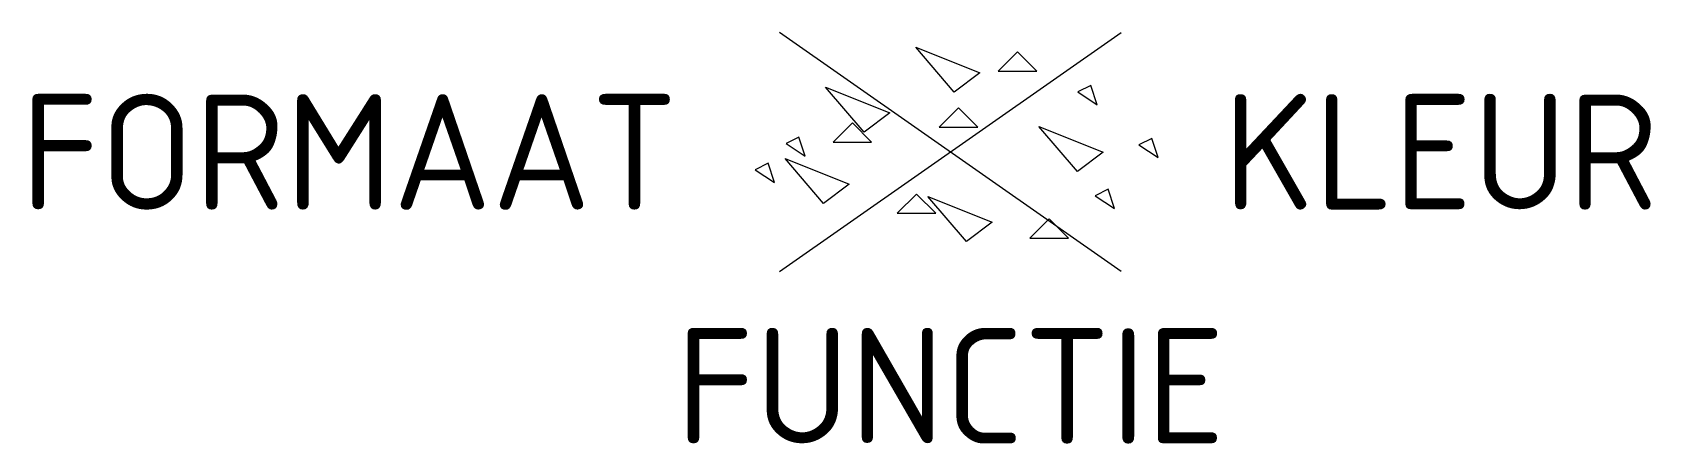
# Model space of a CAD drawing. Header units: metres. Extents: x -14.3 to 10.9, y -4.6 to 1.9.
import ezdxf
from ezdxf.enums import TextEntityAlignment as Align

# ---------------------------------------------------------------- set-up
doc = ezdxf.new("R2010")
doc.units = ezdxf.units.M
doc.styles.add('NLCS-ISO', font='NLCS-ISO.ttf')

msp = doc.modelspace()

# ---------------------------------------------------------------- linework, layer by layer
for p, q in [((-2.662, -1.864), (2.662, 1.864)), ((2.662, -1.864), (-2.662, 1.864)), ((-0.542, 1.633), (0.458, 1.233)), ((0.058, 0.933), (-0.542, 1.633)), ((1.046, 1.558), (0.746, 1.258)), ((1.346, 1.258), (1.046, 1.558)), ((-1.947, 1.009), (-0.947, 0.609)), ((-1.347, 0.309), (-1.947, 1.009)), ((0.458, 1.233), (0.058, 0.933)), ((0.746, 1.258), (1.346, 1.258)), ((2.186, 1.035), (1.986, 0.935)), ((2.286, 0.735), (2.186, 1.035)), ((1.986, 0.935), (2.286, 0.735)), ((-0.947, 0.609), (-1.347, 0.309)), ((0.126, 0.685), (-0.174, 0.385)), ((0.426, 0.385), (0.126, 0.685)), ((-1.528, 0.454), (-1.828, 0.154)), ((-1.228, 0.154), (-1.528, 0.454)), ((-0.174, 0.385), (0.426, 0.385)), ((1.378, 0.396), (2.378, -0.004)), ((1.978, -0.304), (1.378, 0.396)), ((-2.363, 0.232), (-2.563, 0.132)), ((-2.563, 0.132), (-2.263, -0.068)), ((-2.263, -0.068), (-2.363, 0.232)), ((-1.828, 0.154), (-1.228, 0.154)), ((3.138, 0.21), (2.938, 0.11)), ((2.938, 0.11), (3.238, -0.09)), ((3.238, -0.09), (3.138, 0.21)), ((-2.841, -0.178), (-3.041, -0.278)), ((-2.741, -0.478), (-2.841, -0.178)), ((-2.577, -0.105), (-1.577, -0.505)), ((-1.977, -0.805), (-2.577, -0.105)), ((2.378, -0.004), (1.978, -0.304)), ((-3.041, -0.278), (-2.741, -0.478)), ((-1.577, -0.505), (-1.977, -0.805)), ((-0.528, -0.657), (-0.828, -0.957)), ((-0.228, -0.957), (-0.528, -0.657)), ((-0.352, -0.698), (0.648, -1.098)), ((0.248, -1.398), (-0.352, -0.698)), ((2.456, -0.584), (2.256, -0.684)), ((2.256, -0.684), (2.556, -0.884)), ((2.556, -0.884), (2.456, -0.584)), ((-0.828, -0.957), (-0.228, -0.957)), ((0.648, -1.098), (0.248, -1.398)), ((1.538, -1.044), (1.238, -1.344)), ((1.838, -1.344), (1.538, -1.044)), ((1.238, -1.344), (1.838, -1.344))]:
    msp.add_line(p, q)

# ---------------------------------------------------------------- texts
at = {"style": 'NLCS-ISO'}
msp.add_attdef('FORMAAT', text='', height=1.8, dxfattribs=at).set_placement((-4.25, 0), align=Align.MIDDLE_RIGHT)
msp.add_attdef('KLEUR', text='', height=1.8, dxfattribs=at).set_placement((4.25, 0), align=Align.MIDDLE_LEFT)
at = {"style": 'NLCS-ISO', "flags": 1}
msp.add_attdef('FUNCTIE', text='', height=1.8, dxfattribs=at).set_placement((0, -2.75), align=Align.TOP_CENTER)

doc.saveas('drawing.dxf')
